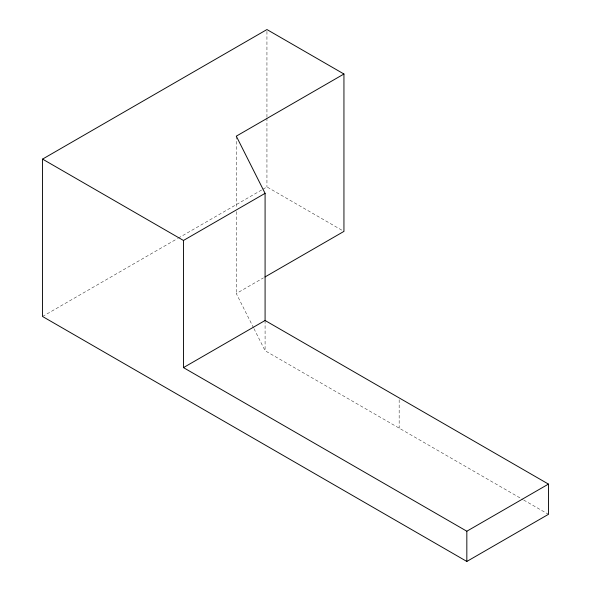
<?xml version="1.0" encoding="UTF-8"?>
<svg xmlns="http://www.w3.org/2000/svg" width="591" height="591" viewBox="0 0 591 591"><rect width="100%" height="100%" fill="white"/><g stroke="black" fill="none" stroke-linecap="round" stroke-linejoin="round"><path stroke-width="0.44" stroke-dasharray="2.96 2.22" d="M42.545 316.488L177.499 238.572M178.297 238.107L262.145 189.696M262.943 189.238L266.94 186.933L343.94 231.391M253.569 327.85L236.297 293.542L263.409 277.888M253.982 328.662L265.086 350.722L522.909 499.572M523.707 500.038L548.455 514.325M399.161 399.73L399.161 428.128M266.94 31.389L266.94 116.988M266.94 117.904L266.94 186.933M265.086 320.485L265.086 350.722M236.297 136.159L236.297 207.943M236.297 211.63L236.297 293.542"/><path stroke-width="0.89" d="M42.545 159.105L183.461 240.463L183.461 367.609L265.086 320.485L548.455 484.095L548.455 514.325L466.831 561.45L42.545 316.488L42.545 159.105L266.94 29.55L343.94 74.008L343.94 231.391L264.997 276.965M343.94 74.008L236.297 136.159L265.086 193.338L265.086 320.485M183.461 240.463L265.086 193.338M183.461 367.609L466.831 531.22L548.455 484.095M466.831 531.22L466.831 561.45"/></g></svg>
